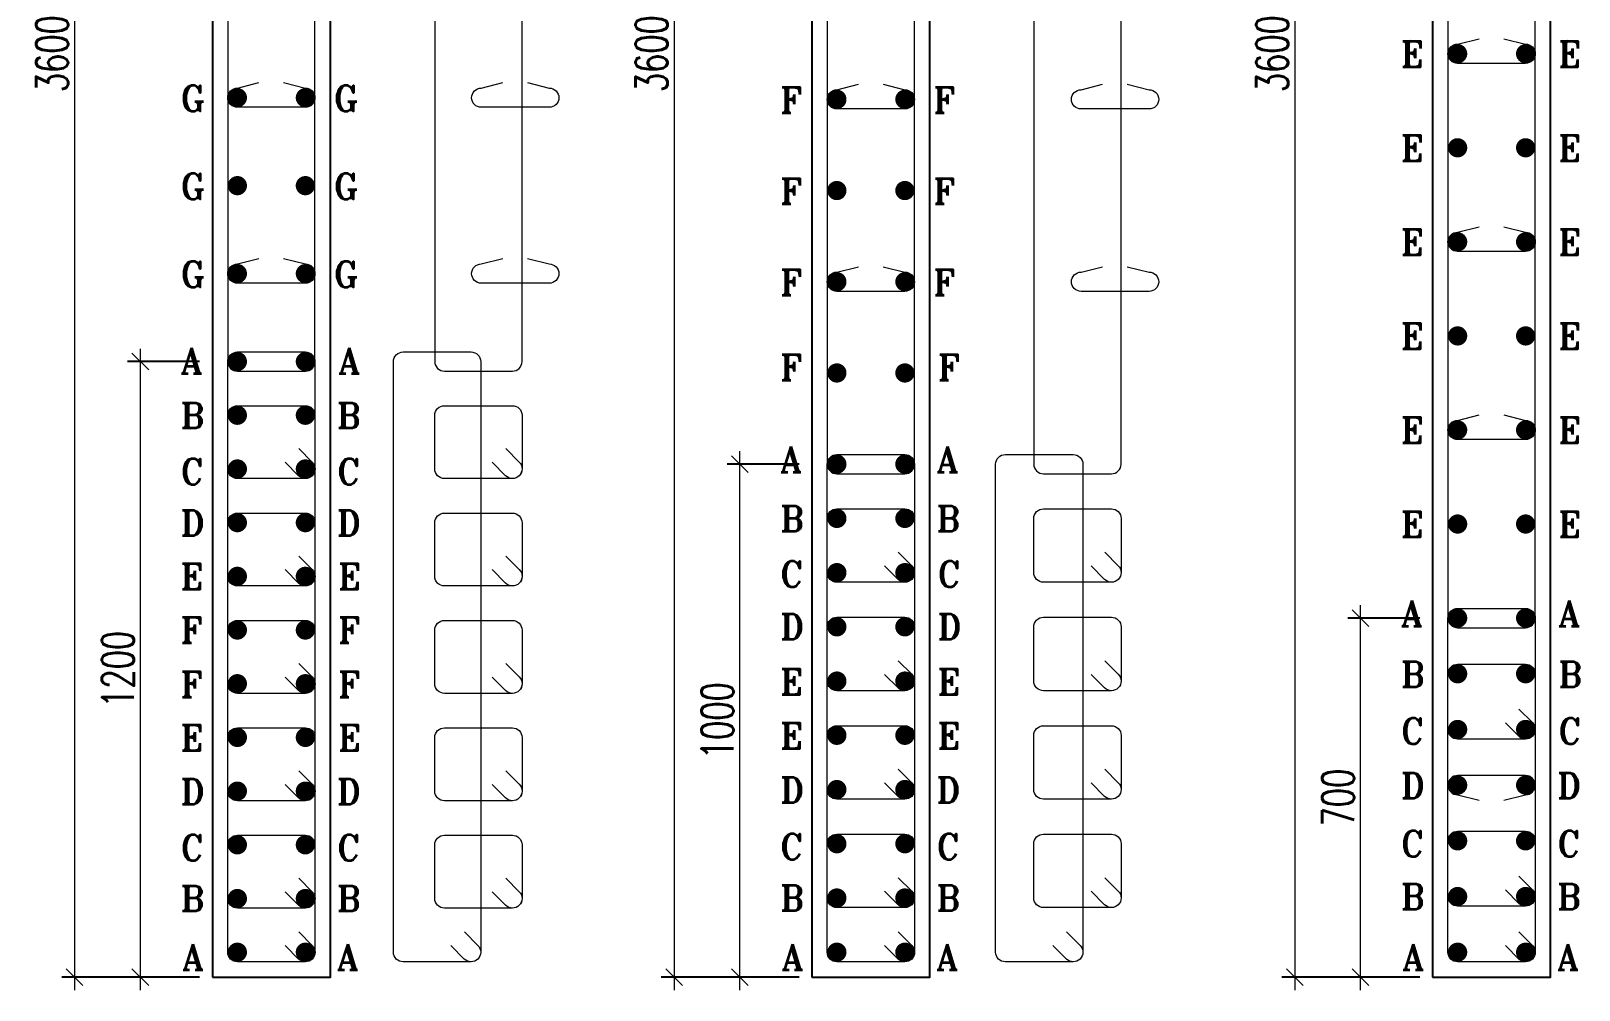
# Model space of a CAD drawing. Header units: millimetres. Extents: x 1123469 to 1752051, y -126924 to 196924.
# Drawn here: x 1614841 to 1626904, y -91396 to -83919 of the extents above; entities that cross this region are included whole.
import ezdxf

# ---------------------------------------------------------------- set-up
doc = ezdxf.new("R2010")
doc.units = ezdxf.units.MM
doc.header["$LTSCALE"] = 500
doc.header["$MEASUREMENT"] = 0
doc.header["$PDMODE"] = 34
doc.layers.get('Defpoints').update_dxf_attribs({"lineweight": 0})
doc.layers.add('DIAMENTION', color=1, linetype='Continuous', lineweight=0)
doc.layers.add('STEEL', color=7, linetype='Continuous', lineweight=20)
for name, color, linetype in [('Reinf', 4, 'Continuous'), ('S-TEXT', 3, 'Continuous'), ('TOWER AREA COLUMN.', 6, 'Continuous')]:
    doc.layers.add(name, color=color, linetype=linetype)
doc.styles.add('2MM', font='romans.shx', dxfattribs={"width": 0.7})
doc.styles.add('ROMANT', font='romant__.ttf', dxfattribs={"width": 0.9, "height": 600})
doc.dimstyles.new('SHUIB', dxfattribs={"dimtxt": 200, "dimasz": 180, "dimexe": 100, "dimexo": 250, "dimgap": 50, "dimtad": 2, "dimdec": 0, "dimzin": 1, "dimdsep": 46, "dimtxsty": '2MM', "dimblk": 'OBLIQUE', "dimcen": 0, "dimdle": 100, "dimclrd": 1, "dimclre": 1, "dimclrt": 3, "dimadec": 0, "dimazin": 0, "dimtfac": 1, "dimtdec": 0, "dimtix": 1, "dimtmove": 2, "dimatfit": 3, "dimfxl": 1, "dimtolj": 1, "dimlwd": -1, "dimarcsym": 0})

# ---------------------------------------------------------------- blocks, each defined once
blk = doc.blocks.new('_Oblique')
at = {"color": 0, "linetype": 'ByBlock', "lineweight": -2}
blk.add_line((-0.5, -0.5), (0.5, 0.5), dxfattribs=at)
blk = doc.blocks.new('*D295')
at = {"layer": 'Defpoints', "color": 0, "ltscale": 100, "transparency": 16777216}
for p in [(1616254, -76896), (1615180, -91296), (1616254, -91296)]:
    blk.add_point(p, dxfattribs=at)
at = {"layer": 'DIAMENTION', "color": 1, "ltscale": 100, "transparency": 16777216}
blk.add_line((1615180, -76796), (1615180, -91396), dxfattribs=at)
at = {"layer": 'DIAMENTION', "color": 1, "lineweight": -2, "ltscale": 100, "transparency": 16777216}
for p, q in [((1616154, -76896), (1615080, -76896)), ((1616154, -91296), (1615080, -91296))]:
    blk.add_line(p, q, dxfattribs=at)
at = {"layer": 'DIAMENTION', "color": 1, "ltscale": 100, "transparency": 16777216, "xscale": 130, "yscale": 130, "zscale": 130}
for p, rotation in [((1615180, -76896), 90), ((1615180, -91296), 270)]:
    blk.add_blockref('_Oblique', p, dxfattribs=dict(at, rotation=rotation))
at = {"layer": 'DIAMENTION', "color": 3, "ltscale": 100, "transparency": 16777216, "insert": (1615005, -84096), "char_height": 250, "attachment_point": 5, "rotation": 90, "style": '2MM'}
blk.add_mtext('\\A1;3600', dxfattribs=at)
blk = doc.blocks.new('*D772')
at = {"layer": 'Defpoints', "color": 0, "ltscale": 100, "transparency": 16777216}
for p in [(1620926, -76896), (1619852, -91296), (1620926, -91296)]:
    blk.add_point(p, dxfattribs=at)
at = {"layer": 'DIAMENTION', "color": 1, "ltscale": 100, "transparency": 16777216}
blk.add_line((1619852, -76796), (1619852, -91396), dxfattribs=at)
at = {"layer": 'DIAMENTION', "color": 1, "lineweight": -2, "ltscale": 100, "transparency": 16777216}
for p, q in [((1620826, -76896), (1619752, -76896)), ((1620826, -91296), (1619752, -91296))]:
    blk.add_line(p, q, dxfattribs=at)
at = {"layer": 'DIAMENTION', "color": 1, "ltscale": 100, "transparency": 16777216, "xscale": 130, "yscale": 130, "zscale": 130}
for p, rotation in [((1619852, -76896), 90), ((1619852, -91296), 270)]:
    blk.add_blockref('_Oblique', p, dxfattribs=dict(at, rotation=rotation))
at = {"layer": 'DIAMENTION', "color": 3, "ltscale": 100, "transparency": 16777216, "insert": (1619677, -84096), "char_height": 250, "attachment_point": 5, "rotation": 90, "style": '2MM'}
blk.add_mtext('\\A1;3600', dxfattribs=at)
blk = doc.blocks.new('*D775')
at = {"layer": 'Defpoints', "color": 0, "ltscale": 100, "transparency": 16777216}
for p in [(1625763, -76896), (1624689, -91296), (1625763, -91296)]:
    blk.add_point(p, dxfattribs=at)
at = {"layer": 'DIAMENTION', "color": 1, "ltscale": 100, "transparency": 16777216}
blk.add_line((1624689, -76796), (1624689, -91396), dxfattribs=at)
at = {"layer": 'DIAMENTION', "color": 1, "lineweight": -2, "ltscale": 100, "transparency": 16777216}
for p, q in [((1625663, -76896), (1624589, -76896)), ((1625663, -91296), (1624589, -91296))]:
    blk.add_line(p, q, dxfattribs=at)
at = {"layer": 'DIAMENTION', "color": 1, "ltscale": 100, "transparency": 16777216, "xscale": 130, "yscale": 130, "zscale": 130}
for p, rotation in [((1624689, -76896), 90), ((1624689, -91296), 270)]:
    blk.add_blockref('_Oblique', p, dxfattribs=dict(at, rotation=rotation))
at = {"layer": 'DIAMENTION', "color": 3, "ltscale": 100, "transparency": 16777216, "insert": (1624514, -84096), "char_height": 250, "attachment_point": 5, "rotation": 90, "style": '2MM'}
blk.add_mtext('\\A1;3600', dxfattribs=at)
blk = doc.blocks.new('*D811')
at = {"layer": 'Defpoints', "color": 0, "ltscale": 100, "transparency": 16777216}
for p in [(1615693, -86496), (1616254, -86496), (1616254, -91296)]:
    blk.add_point(p, dxfattribs=at)
at = {"layer": 'DIAMENTION', "color": 1, "lineweight": -2, "ltscale": 100, "transparency": 16777216}
for p, q in [((1616154, -86496), (1615593, -86496)), ((1616154, -91296), (1615593, -91296))]:
    blk.add_line(p, q, dxfattribs=at)
at = {"layer": 'DIAMENTION', "color": 1, "ltscale": 100, "transparency": 16777216}
blk.add_line((1615693, -91396), (1615693, -86396), dxfattribs=at)
at = {"layer": 'DIAMENTION', "color": 1, "ltscale": 100, "transparency": 16777216, "xscale": 130, "yscale": 130, "zscale": 130}
for p, rotation in [((1615693, -86496), 90), ((1615693, -91296), 270)]:
    blk.add_blockref('_Oblique', p, dxfattribs=dict(at, rotation=rotation))
at = {"layer": 'DIAMENTION', "color": 3, "ltscale": 100, "transparency": 16777216, "insert": (1615518, -88896), "char_height": 250, "attachment_point": 5, "rotation": 90, "style": '2MM'}
blk.add_mtext('\\A1;1200', dxfattribs=at)
blk = doc.blocks.new('*D812')
at = {"layer": 'Defpoints', "color": 0, "ltscale": 100, "transparency": 16777216}
for p in [(1620365, -87296), (1620926, -87296), (1620926, -91296)]:
    blk.add_point(p, dxfattribs=at)
at = {"layer": 'DIAMENTION', "color": 1, "ltscale": 100, "transparency": 16777216}
blk.add_line((1620365, -91396), (1620365, -87196), dxfattribs=at)
at = {"layer": 'DIAMENTION', "color": 1, "lineweight": -2, "ltscale": 100, "transparency": 16777216}
for p, q in [((1620826, -87296), (1620265, -87296)), ((1620826, -91296), (1620265, -91296))]:
    blk.add_line(p, q, dxfattribs=at)
at = {"layer": 'DIAMENTION', "color": 1, "ltscale": 100, "transparency": 16777216, "xscale": 130, "yscale": 130, "zscale": 130}
for p, rotation in [((1620365, -87296), 90), ((1620365, -91296), 270)]:
    blk.add_blockref('_Oblique', p, dxfattribs=dict(at, rotation=rotation))
at = {"layer": 'DIAMENTION', "color": 3, "ltscale": 100, "transparency": 16777216, "insert": (1620190, -89296), "char_height": 250, "attachment_point": 5, "rotation": 90, "style": '2MM'}
blk.add_mtext('\\A1;1000', dxfattribs=at)
blk = doc.blocks.new('*D813')
at = {"layer": 'Defpoints', "color": 0, "ltscale": 100, "transparency": 16777216}
for p in [(1625202, -88496), (1625763, -88496), (1625763, -91296)]:
    blk.add_point(p, dxfattribs=at)
at = {"layer": 'DIAMENTION', "color": 1, "ltscale": 100, "transparency": 16777216}
blk.add_line((1625202, -91396), (1625202, -88396), dxfattribs=at)
at = {"layer": 'DIAMENTION', "color": 1, "lineweight": -2, "ltscale": 100, "transparency": 16777216}
for p, q in [((1625663, -88496), (1625102, -88496)), ((1625663, -91296), (1625102, -91296))]:
    blk.add_line(p, q, dxfattribs=at)
at = {"layer": 'DIAMENTION', "color": 1, "ltscale": 100, "transparency": 16777216, "xscale": 130, "yscale": 130, "zscale": 130}
for p, rotation in [((1625202, -88496), 90), ((1625202, -91296), 270)]:
    blk.add_blockref('_Oblique', p, dxfattribs=dict(at, rotation=rotation))
at = {"layer": 'DIAMENTION', "color": 3, "ltscale": 100, "transparency": 16777216, "insert": (1625027, -89896), "char_height": 250, "attachment_point": 5, "rotation": 90, "style": '2MM'}
blk.add_mtext('\\A1;700', dxfattribs=at)

msp = doc.modelspace()

# ---------------------------------------------------------------- linework, layer by layer
at = {"layer": 'Reinf', "color": 4, "linetype": 'ByBlock', "const_width": 75}
for points in [[(1625958.3, -84133.9, -1), (1625958.3, -84058.9, -1)], [(1626488.3, -84133.9, 1), (1626488.3, -84058.9, 1)], [(1616449.1, -84476.8, -1), (1616449.1, -84401.8, -1)], [(1616979.1, -84476.8, 1), (1616979.1, -84401.8, 1)], [(1621121, -84489.5, -1), (1621121, -84414.5, -1)], [(1621651, -84489.5, 1), (1621651, -84414.5, 1)], [(1625958.3, -84867.2, -1), (1625958.3, -84792.2, -1)], [(1626488.3, -84867.2, 1), (1626488.3, -84792.2, 1)], [(1616449.1, -85162.5, -1), (1616449.1, -85087.5, -1)], [(1616979.1, -85162.5, 1), (1616979.1, -85087.5, 1)], [(1621121, -85200.6, -1), (1621121, -85125.6, -1)], [(1621651, -85200.6, 1), (1621651, -85125.6, 1)], [(1625958.3, -85600.6, -1), (1625958.3, -85525.6, -1)], [(1626488.3, -85600.6, 1), (1626488.3, -85525.6, 1)], [(1616449.1, -85848.2, -1), (1616449.1, -85773.2, -1)], [(1616979.1, -85848.2, 1), (1616979.1, -85773.2, 1)], [(1621121, -85911.7, -1), (1621121, -85836.7, -1)], [(1621651, -85911.7, 1), (1621651, -85836.7, 1)], [(1625958.3, -86333.9, -1), (1625958.3, -86258.9, -1)], [(1626488.3, -86333.9, 1), (1626488.3, -86258.9, 1)], [(1616449.1, -86533.9, -1), (1616449.1, -86458.9, -1)], [(1616979.1, -86533.9, 1), (1616979.1, -86458.9, 1)], [(1621121, -86622.8, -1), (1621121, -86547.8, -1)], [(1621651, -86622.8, 1), (1621651, -86547.8, 1)], [(1616449.1, -86877.5, 1), (1616449.1, -86952.5, 1)], [(1616979.1, -86877.5, -1), (1616979.1, -86952.5, -1)], [(1625958.3, -87067.2, -1), (1625958.3, -86992.2, -1)], [(1626488.3, -87067.2, 1), (1626488.3, -86992.2, 1)], [(1616449.1, -87296.2, 1), (1616449.1, -87371.2, 1)], [(1616979.1, -87296.2, -1), (1616979.1, -87371.2, -1)], [(1621121, -87258.9, 1), (1621121, -87333.9, 1)], [(1621651, -87258.9, -1), (1621651, -87333.9, -1)], [(1616449.1, -87714.8, 1), (1616449.1, -87789.8, 1)], [(1616979.1, -87714.8, -1), (1616979.1, -87789.8, -1)], [(1621121, -87681.7, 1), (1621121, -87756.7, 1)], [(1621651, -87681.7, -1), (1621651, -87756.7, -1)], [(1625958.3, -87800.6, -1), (1625958.3, -87725.6, -1)], [(1626488.3, -87800.6, 1), (1626488.3, -87725.6, 1)], [(1616449.1, -88133.4, 1), (1616449.1, -88208.4, 1)], [(1616979.1, -88133.4, -1), (1616979.1, -88208.4, -1)], [(1621121, -88104.5, 1), (1621121, -88179.5, 1)], [(1621651, -88104.5, -1), (1621651, -88179.5, -1)], [(1625958.3, -88458.9, 1), (1625958.3, -88533.9, 1)], [(1626488.3, -88458.9, -1), (1626488.3, -88533.9, -1)], [(1616449.1, -88552.1, 1), (1616449.1, -88627.1, 1)], [(1616979.1, -88552.1, -1), (1616979.1, -88627.1, -1)], [(1621121, -88527.2, 1), (1621121, -88602.2, 1)], [(1621651, -88527.2, -1), (1621651, -88602.2, -1)], [(1625958.3, -88893.1, 1), (1625958.3, -88968.1, 1)], [(1626488.3, -88893.1, -1), (1626488.3, -88968.1, -1)], [(1616449.1, -88970.7, 1), (1616449.1, -89045.7, 1)], [(1616979.1, -88970.7, -1), (1616979.1, -89045.7, -1)], [(1621121, -88950, 1), (1621121, -89025, 1)], [(1621651, -88950, -1), (1621651, -89025, -1)], [(1616449.1, -89389.4, 1), (1616449.1, -89464.4, 1)], [(1616979.1, -89389.4, -1), (1616979.1, -89464.4, -1)], [(1621121, -89372.8, 1), (1621121, -89447.8, 1)], [(1621651, -89372.8, -1), (1621651, -89447.8, -1)], [(1625958.3, -89327.2, 1), (1625958.3, -89402.2, 1)], [(1626488.3, -89327.2, -1), (1626488.3, -89402.2, -1)], [(1625958.3, -89761.4, 1), (1625958.3, -89836.4, 1)], [(1626488.3, -89761.4, -1), (1626488.3, -89836.4, -1)], [(1616449.1, -89808, 1), (1616449.1, -89883, 1)], [(1616979.1, -89808, -1), (1616979.1, -89883, -1)], [(1621121, -89795.6, 1), (1621121, -89870.6, 1)], [(1621651, -89795.6, -1), (1621651, -89870.6, -1)], [(1616449.1, -90226.6, 1), (1616449.1, -90301.6, 1)], [(1616979.1, -90226.6, -1), (1616979.1, -90301.6, -1)], [(1621121, -90218.3, 1), (1621121, -90293.3, 1)], [(1621651, -90218.3, -1), (1621651, -90293.3, -1)], [(1625958.3, -90195.6, 1), (1625958.3, -90270.6, 1)], [(1626488.3, -90195.6, -1), (1626488.3, -90270.6, -1)], [(1625958.3, -90629.7, 1), (1625958.3, -90704.7, 1)], [(1626488.3, -90629.7, -1), (1626488.3, -90704.7, -1)], [(1616449.1, -90645.3, 1), (1616449.1, -90720.3, 1)], [(1616979.1, -90645.3, -1), (1616979.1, -90720.3, -1)], [(1621121, -90641.1, 1), (1621121, -90716.1, 1)], [(1621651, -90641.1, -1), (1621651, -90716.1, -1)], [(1616449.1, -91063.9, 1), (1616449.1, -91138.9, 1)], [(1616979.1, -91063.9, -1), (1616979.1, -91138.9, -1)], [(1621121, -91063.9, 1), (1621121, -91138.9, 1)], [(1621651, -91063.9, -1), (1621651, -91138.9, -1)], [(1625958.3, -91063.9, 1), (1625958.3, -91138.9, 1)], [(1626488.3, -91063.9, -1), (1626488.3, -91138.9, -1)]]:
    msp.add_lwpolyline(points, format="xyb", close=True, dxfattribs=at)
at = {"layer": 'STEEL', "color": 4, "linetype": 'ByBlock'}
for points in [[(1625958.3, -88571.4), (1626488.3, -88571.4, 0.4142136), (1626563.3, -88496.4), (1626563.3, -79696.4, 0.4142136), (1626488.3, -79621.4), (1625958.3, -79621.4, 0.4142136), (1625883.3, -79696.4), (1625883.3, -88496.4, 0.4142136)], [(1621121, -87371.4), (1621651, -87371.4, 0.4142136), (1621726, -87296.4), (1621726, -80896.4, 0.4142136), (1621651, -80821.4), (1621121, -80821.4, 0.4142136), (1621046, -80896.4), (1621046, -87296.4, 0.4142136)], [(1622730.6, -87371.4), (1623260.6, -87371.4, 0.4142136), (1623335.6, -87296.4), (1623335.6, -80896.4, 0.4142136), (1623260.6, -80821.4), (1622730.6, -80821.4, 0.4142136), (1622655.6, -80896.4), (1622655.6, -87296.4, 0.4142136)], [(1616449.1, -86571.4), (1616979.1, -86571.4, 0.4142136), (1617054.1, -86496.4), (1617054.1, -81696.4, 0.4142136), (1616979.1, -81621.4), (1616449.1, -81621.4, 0.4142136), (1616374.1, -81696.4), (1616374.1, -86496.4, 0.4142136)], [(1618062.6, -86571.4), (1618592.6, -86571.4, 0.4142136), (1618667.6, -86496.4), (1618667.6, -81696.4, 0.4142136), (1618592.6, -81621.4), (1618062.6, -81621.4, 0.4142136), (1617987.6, -81696.4), (1617987.6, -86496.4, 0.4142136)], [(1616449.1, -86421.4), (1616979.1, -86421.4, -0.4142136), (1617054.1, -86496.4), (1617054.1, -91101.4, -0.4142136), (1616979.1, -91176.4), (1616449.1, -91176.4, -0.4142136), (1616374.1, -91101.4), (1616374.1, -86496.4, -0.4142136)], [(1617740.3, -86421.4), (1618270.3, -86421.4, -0.4142136), (1618345.3, -86496.4), (1618345.3, -91101.4, -0.4142136), (1618270.3, -91176.4), (1617740.3, -91176.4, -0.4142136), (1617665.3, -91101.4), (1617665.3, -86496.4, -0.4142136)], [(1616449.1, -86840.3), (1616979.1, -86840.3, -0.4142136), (1617054.1, -86915.3), (1617054.1, -87333.7, -0.4142136), (1616979.1, -87408.7), (1616449.1, -87408.7, -0.4142136), (1616374.1, -87333.7), (1616374.1, -86915.3, -0.4142136)], [(1618062.6, -86840.3), (1618592.6, -86840.3, -0.4142136), (1618667.6, -86915.3), (1618667.6, -87333.7, -0.4142136), (1618592.6, -87408.7), (1618062.6, -87408.7, -0.4142136), (1617987.6, -87333.7), (1617987.6, -86915.3, -0.4142136)], [(1621121, -87221.4), (1621651, -87221.4, -0.4142136), (1621726, -87296.4), (1621726, -91101.4, -0.4142136), (1621651, -91176.4), (1621121, -91176.4, -0.4142136), (1621046, -91101.4), (1621046, -87296.4, -0.4142136)], [(1622433.2, -87221.4), (1622963.2, -87221.4, -0.4142136), (1623038.2, -87296.4), (1623038.2, -91101.4, -0.4142136), (1622963.2, -91176.4), (1622433.2, -91176.4, -0.4142136), (1622358.2, -91101.4), (1622358.2, -87296.4, -0.4142136)], [(1616449.1, -87677.6), (1616979.1, -87677.6, -0.4142136), (1617054.1, -87752.6), (1617054.1, -88170.9, -0.4142136), (1616979.1, -88245.9), (1616449.1, -88245.9, -0.4142136), (1616374.1, -88170.9), (1616374.1, -87752.6, -0.4142136)], [(1618062.6, -87677.6), (1618592.6, -87677.6, -0.4142136), (1618667.6, -87752.6), (1618667.6, -88170.9, -0.4142136), (1618592.6, -88245.9), (1618062.6, -88245.9, -0.4142136), (1617987.6, -88170.9), (1617987.6, -87752.6, -0.4142136)], [(1621121, -87644.5), (1621651, -87644.5, -0.4142136), (1621726, -87719.5), (1621726, -88142, -0.4142136), (1621651, -88217), (1621121, -88217, -0.4142136), (1621046, -88142), (1621046, -87719.5, -0.4142136)], [(1622730.6, -87644.5), (1623260.6, -87644.5, -0.4142136), (1623335.6, -87719.5), (1623335.6, -88142, -0.4142136), (1623260.6, -88217), (1622730.6, -88217, -0.4142136), (1622655.6, -88142), (1622655.6, -87719.5, -0.4142136)], [(1625958.3, -88421.4), (1626488.3, -88421.4, -0.4142136), (1626563.3, -88496.4), (1626563.3, -91101.4, -0.4142136), (1626488.3, -91176.4), (1625958.3, -91176.4, -0.4142136), (1625883.3, -91101.4), (1625883.3, -88496.4, -0.4142136)], [(1616449.1, -88514.9), (1616979.1, -88514.9, -0.4142136), (1617054.1, -88589.9), (1617054.1, -89008.2, -0.4142136), (1616979.1, -89083.2), (1616449.1, -89083.2, -0.4142136), (1616374.1, -89008.2), (1616374.1, -88589.9, -0.4142136)], [(1618062.6, -88514.9), (1618592.6, -88514.9, -0.4142136), (1618667.6, -88589.9), (1618667.6, -89008.2, -0.4142136), (1618592.6, -89083.2), (1618062.6, -89083.2, -0.4142136), (1617987.6, -89008.2), (1617987.6, -88589.9, -0.4142136)], [(1621121, -88490), (1621651, -88490, -0.4142136), (1621726, -88565), (1621726, -88987.5, -0.4142136), (1621651, -89062.5), (1621121, -89062.5, -0.4142136), (1621046, -88987.5), (1621046, -88565, -0.4142136)], [(1622730.6, -88490), (1623260.6, -88490, -0.4142136), (1623335.6, -88565), (1623335.6, -88987.5, -0.4142136), (1623260.6, -89062.5), (1622730.6, -89062.5, -0.4142136), (1622655.6, -88987.5), (1622655.6, -88565, -0.4142136)], [(1625958.3, -88855.8), (1626488.3, -88855.8, -0.4142136), (1626563.3, -88930.8), (1626563.3, -89364.7, -0.4142136), (1626488.3, -89439.7), (1625958.3, -89439.7, -0.4142136), (1625883.3, -89364.7), (1625883.3, -88930.8, -0.4142136)], [(1616449.1, -89352.1), (1616979.1, -89352.1, -0.4142136), (1617054.1, -89427.1), (1617054.1, -89845.5, -0.4142136), (1616979.1, -89920.5), (1616449.1, -89920.5, -0.4142136), (1616374.1, -89845.5), (1616374.1, -89427.1, -0.4142136)], [(1618062.6, -89352.1), (1618592.6, -89352.1, -0.4142136), (1618667.6, -89427.1), (1618667.6, -89845.5, -0.4142136), (1618592.6, -89920.5), (1618062.6, -89920.5, -0.4142136), (1617987.6, -89845.5), (1617987.6, -89427.1, -0.4142136)], [(1621121, -89335.6), (1621651, -89335.6, -0.4142136), (1621726, -89410.6), (1621726, -89833.1, -0.4142136), (1621651, -89908.1), (1621121, -89908.1, -0.4142136), (1621046, -89833.1), (1621046, -89410.6, -0.4142136)], [(1622730.6, -89335.6), (1623260.6, -89335.6, -0.4142136), (1623335.6, -89410.6), (1623335.6, -89833.1, -0.4142136), (1623260.6, -89908.1), (1622730.6, -89908.1, -0.4142136), (1622655.6, -89833.1), (1622655.6, -89410.6, -0.4142136)], [(1616449.1, -90189.4), (1616979.1, -90189.4, -0.4142136), (1617054.1, -90264.4), (1617054.1, -90682.8, -0.4142136), (1616979.1, -90757.8), (1616449.1, -90757.8, -0.4142136), (1616374.1, -90682.8), (1616374.1, -90264.4, -0.4142136)], [(1618062.6, -90189.4), (1618592.6, -90189.4, -0.4142136), (1618667.6, -90264.4), (1618667.6, -90682.8, -0.4142136), (1618592.6, -90757.8), (1618062.6, -90757.8, -0.4142136), (1617987.6, -90682.8), (1617987.6, -90264.4, -0.4142136)], [(1621121, -90181.1), (1621651, -90181.1, -0.4142136), (1621726, -90256.1), (1621726, -90678.6, -0.4142136), (1621651, -90753.6), (1621121, -90753.6, -0.4142136), (1621046, -90678.6), (1621046, -90256.1, -0.4142136)], [(1622730.6, -90181.1), (1623260.6, -90181.1, -0.4142136), (1623335.6, -90256.1), (1623335.6, -90678.6, -0.4142136), (1623260.6, -90753.6), (1622730.6, -90753.6, -0.4142136), (1622655.6, -90678.6), (1622655.6, -90256.1, -0.4142136)], [(1625958.3, -90158.3), (1626488.3, -90158.3, -0.4142136), (1626563.3, -90233.3), (1626563.3, -90667.2, -0.4142136), (1626488.3, -90742.2), (1625958.3, -90742.2, -0.4142136), (1625883.3, -90667.2), (1625883.3, -90233.3, -0.4142136)]]:
    msp.add_lwpolyline(points, format="xyb", close=True, dxfattribs=at)
for points in [[(1626318, -83979.2), (1626488.3, -84021.4, -0.4142136), (1626563.3, -84096.4), (1626563.3, -84096.4, -0.4142136), (1626488.3, -84171.4), (1625958.3, -84171.4, -0.4142136), (1625883.3, -84096.4), (1625883.3, -84096.4, -0.4142136), (1625958.3, -84021.4), (1626125.6, -83979.2)], [(1616808.8, -84322), (1616979.1, -84364.3, -0.4142136), (1617054.1, -84439.3), (1617054.1, -84439.3, -0.4142136), (1616979.1, -84514.3), (1616449.1, -84514.3, -0.4142136), (1616374.1, -84439.3), (1616374.1, -84439.3, -0.4142136), (1616449.1, -84364.3), (1616616.4, -84322)], [(1618709.4, -84322), (1618879.7, -84364.3, -0.4142136), (1618954.7, -84439.3), (1618954.7, -84439.3, -0.4142136), (1618879.7, -84514.3), (1618349.7, -84514.3, -0.4142136), (1618274.7, -84439.3), (1618274.7, -84439.3, -0.4142136), (1618349.7, -84364.3), (1618517, -84322)], [(1621480.7, -84334.7), (1621651, -84377, -0.4142136), (1621726, -84452), (1621726, -84452, -0.4142136), (1621651, -84527), (1621121, -84527, -0.4142136), (1621046, -84452), (1621046, -84452, -0.4142136), (1621121, -84377), (1621288.3, -84334.7)], [(1623383.4, -84334.7), (1623553.7, -84377, -0.4142136), (1623628.7, -84452), (1623628.7, -84452, -0.4142136), (1623553.7, -84527), (1623023.7, -84527, -0.4142136), (1622948.7, -84452), (1622948.7, -84452, -0.4142136), (1623023.7, -84377), (1623191, -84334.7)], [(1626318, -85445.8), (1626488.3, -85488.1, -0.4142136), (1626563.3, -85563.1), (1626563.3, -85563.1, -0.4142136), (1626488.3, -85638.1), (1625958.3, -85638.1, -0.4142136), (1625883.3, -85563.1), (1625883.3, -85563.1, -0.4142136), (1625958.3, -85488.1), (1626125.6, -85445.8)], [(1616808.8, -85693.5), (1616979.1, -85735.7, -0.4142136), (1617054.1, -85810.7), (1617054.1, -85810.7, -0.4142136), (1616979.1, -85885.7), (1616449.1, -85885.7, -0.4142136), (1616374.1, -85810.7), (1616374.1, -85810.7, -0.4142136), (1616449.1, -85735.7), (1616616.4, -85693.5)], [(1618709.4, -85693.5), (1618879.7, -85735.7, -0.4142136), (1618954.7, -85810.7), (1618954.7, -85810.7, -0.4142136), (1618879.7, -85885.7), (1618349.7, -85885.7, -0.4142136), (1618274.7, -85810.7), (1618274.7, -85810.7, -0.4142136), (1618349.7, -85735.7), (1618517, -85693.5)], [(1621480.7, -85757), (1621651, -85799.2, -0.4142136), (1621726, -85874.2), (1621726, -85874.2, -0.4142136), (1621651, -85949.2), (1621121, -85949.2, -0.4142136), (1621046, -85874.2), (1621046, -85874.2, -0.4142136), (1621121, -85799.2), (1621288.3, -85757)], [(1623383.4, -85757), (1623553.7, -85799.2, -0.4142136), (1623628.7, -85874.2), (1623628.7, -85874.2, -0.4142136), (1623553.7, -85949.2), (1623023.7, -85949.2, -0.4142136), (1622948.7, -85874.2), (1622948.7, -85874.2, -0.4142136), (1623023.7, -85799.2), (1623191, -85757)], [(1626318, -86912.5), (1626488.3, -86954.7, -0.4142136), (1626563.3, -87029.7), (1626563.3, -87029.7, -0.4142136), (1626488.3, -87104.7), (1625958.3, -87104.7, -0.4142136), (1625883.3, -87029.7), (1625883.3, -87029.7, -0.4142136), (1625958.3, -86954.7), (1626125.6, -86912.5)], [(1616927.1, -87175.4), (1617032.3, -87280.6, -0.4142136), (1617032.3, -87386.7), (1617032.3, -87386.7, -0.4142136), (1616926.2, -87386.7), (1616821, -87281.5)], [(1618540.6, -87175.4), (1618645.8, -87280.6, -0.4142136), (1618645.8, -87386.7), (1618645.8, -87386.7, -0.4142136), (1618539.7, -87386.7), (1618434.5, -87281.5)], [(1616927.1, -88012.7), (1617032.3, -88117.9, -0.4142136), (1617032.3, -88224), (1617032.3, -88224, -0.4142136), (1616926.2, -88224), (1616821, -88118.8)], [(1618540.6, -88012.7), (1618645.8, -88117.9, -0.4142136), (1618645.8, -88224), (1618645.8, -88224, -0.4142136), (1618539.7, -88224), (1618434.5, -88118.8)], [(1621598.9, -87983.7), (1621704.1, -88088.9, -0.4142136), (1621704.1, -88195), (1621704.1, -88195, -0.4142136), (1621598.1, -88195), (1621492.9, -88089.8)], [(1623208.6, -87983.7), (1623313.8, -88088.9, -0.4142136), (1623313.8, -88195), (1623313.8, -88195, -0.4142136), (1623207.7, -88195), (1623102.5, -88089.8)], [(1616927.1, -88850), (1617032.3, -88955.2, -0.4142136), (1617032.3, -89061.2), (1617032.3, -89061.2, -0.4142136), (1616926.2, -89061.2), (1616821, -88956)], [(1618540.6, -88850), (1618645.8, -88955.2, -0.4142136), (1618645.8, -89061.2), (1618645.8, -89061.2, -0.4142136), (1618539.7, -89061.2), (1618434.5, -88956)], [(1621598.9, -88829.3), (1621704.1, -88934.5, -0.4142136), (1621704.1, -89040.5), (1621704.1, -89040.5, -0.4142136), (1621598.1, -89040.5), (1621492.9, -88935.3)], [(1623208.6, -88829.3), (1623313.8, -88934.5, -0.4142136), (1623313.8, -89040.5), (1623313.8, -89040.5, -0.4142136), (1623207.7, -89040.5), (1623102.5, -88935.3)], [(1626436.2, -89206.5), (1626541.4, -89311.7, -0.4142136), (1626541.4, -89417.8), (1626541.4, -89417.8, -0.4142136), (1626435.4, -89417.8), (1626330.2, -89312.5)], [(1616927.1, -89687.2), (1617032.3, -89792.5, -0.4142136), (1617032.3, -89898.5), (1617032.3, -89898.5, -0.4142136), (1616926.2, -89898.5), (1616821, -89793.3)], [(1618540.6, -89687.2), (1618645.8, -89792.5, -0.4142136), (1618645.8, -89898.5), (1618645.8, -89898.5, -0.4142136), (1618539.7, -89898.5), (1618434.5, -89793.3)], [(1621598.9, -89674.8), (1621704.1, -89780, -0.4142136), (1621704.1, -89886.1), (1621704.1, -89886.1, -0.4142136), (1621598.1, -89886.1), (1621492.9, -89780.9)], [(1623208.6, -89674.8), (1623313.8, -89780, -0.4142136), (1623313.8, -89886.1), (1623313.8, -89886.1, -0.4142136), (1623207.7, -89886.1), (1623102.5, -89780.9)], [(1626318, -89916.1), (1626488.3, -89873.9, 0.4142136), (1626563.3, -89798.9), (1626563.3, -89798.9, 0.4142136), (1626488.3, -89723.9), (1625958.3, -89723.9, 0.4142136), (1625883.3, -89798.9), (1625883.3, -89798.9, 0.4142136), (1625958.3, -89873.9), (1626125.6, -89916.1)], [(1616927.1, -90524.5), (1617032.3, -90629.7, -0.4142136), (1617032.3, -90735.8), (1617032.3, -90735.8, -0.4142136), (1616926.2, -90735.8), (1616821, -90630.6)], [(1618540.6, -90524.5), (1618645.8, -90629.7, -0.4142136), (1618645.8, -90735.8), (1618645.8, -90735.8, -0.4142136), (1618539.7, -90735.8), (1618434.5, -90630.6)], [(1621598.9, -90520.4), (1621704.1, -90625.6, -0.4142136), (1621704.1, -90731.7), (1621704.1, -90731.7, -0.4142136), (1621598.1, -90731.7), (1621492.9, -90626.4)], [(1623208.6, -90520.4), (1623313.8, -90625.6, -0.4142136), (1623313.8, -90731.7), (1623313.8, -90731.7, -0.4142136), (1623207.7, -90731.7), (1623102.5, -90626.4)], [(1626436.2, -90509), (1626541.4, -90614.2, -0.4142136), (1626541.4, -90720.3), (1626541.4, -90720.3, -0.4142136), (1626435.4, -90720.3), (1626330.2, -90615)], [(1616927.1, -90943.1), (1617032.3, -91048.4, -0.4142136), (1617032.3, -91154.4), (1617032.3, -91154.4, -0.4142136), (1616926.2, -91154.4), (1616821, -91049.2)], [(1618218.2, -90943.1), (1618323.4, -91048.4, -0.4142136), (1618323.4, -91154.4), (1618323.4, -91154.4, -0.4142136), (1618217.4, -91154.4), (1618112.2, -91049.2)], [(1621598.9, -90943.1), (1621704.1, -91048.4, -0.4142136), (1621704.1, -91154.4), (1621704.1, -91154.4, -0.4142136), (1621598.1, -91154.4), (1621492.9, -91049.2)], [(1622911.2, -90943.1), (1623016.4, -91048.4, -0.4142136), (1623016.4, -91154.4), (1623016.4, -91154.4, -0.4142136), (1622910.3, -91154.4), (1622805.1, -91049.2)], [(1626436.2, -90943.1), (1626541.4, -91048.4, -0.4142136), (1626541.4, -91154.4), (1626541.4, -91154.4, -0.4142136), (1626435.4, -91154.4), (1626330.2, -91049.2)]]:
    msp.add_lwpolyline(points, format="xyb", dxfattribs=at)
at = {"layer": 'TOWER AREA COLUMN.', "color": 3}
for points in [[(1616254.1, -91296.4), (1617174.1, -91296.4), (1617174.1, -76896.4), (1616254.1, -76896.4)], [(1620926, -91296.4), (1621846, -91296.4), (1621846, -76896.4), (1620926, -76896.4)], [(1625763.3, -91296.4), (1626683.3, -91296.4), (1626683.3, -76896.4), (1625763.3, -76896.4)]]:
    msp.add_lwpolyline(points, close=True, dxfattribs=at)

# ---------------------------------------------------------------- texts
at = {"layer": 'S-TEXT', "color": 1, "style": 'ROMANT'}
for s, p in [('E', (1625514.8, -84197.5, 0)), ('E', (1626741.6, -84197.5, 0)), ('G', (1616005.6, -84544.1, 0)), ('G', (1617199.3, -84544.1, 0)), ('F', (1620677.5, -84556.8, 0)), ('F', (1621871.2, -84556.8, 0)), ('E', (1625514.8, -84930.8, 0)), ('E', (1626741.6, -84930.8, 0)), ('G', (1616005.6, -85229.9, 0)), ('G', (1617199.3, -85229.9, 0)), ('F', (1620677.5, -85267.9, 0)), ('F', (1621871.2, -85267.9, 0)), ('E', (1625514.8, -85664.1, 0)), ('E', (1626741.6, -85664.1, 0)), ('G', (1616005.6, -85915.6, 0)), ('G', (1617199.3, -85915.6, 0)), ('F', (1620677.5, -85979.1, 0)), ('F', (1621871.2, -85979.1, 0)), ('E', (1625514.8, -86397.5, 0)), ('E', (1626741.6, -86397.5, 0)), ('A', (1616005.6, -86588.7, 0)), ('A', (1617234.5, -86588.7, 0)), ('F', (1620677.5, -86640.8, 0)), ('F', (1621906.4, -86640.8, 0)), ('B', (1616005.6, -87016.9, 0)), ('B', (1617223, -87016.9, 0)), ('E', (1625514.8, -87130.8, 0)), ('E', (1626741.6, -87130.8, 0)), ('A', (1620677.5, -87359.1, 0)), ('A', (1621897, -87359.1, 0)), ('C', (1616005.6, -87453.9, 0)), ('C', (1617225.2, -87453.9, 0)), ('D', (1616005.6, -87854.7, 0)), ('D', (1617223, -87854.7, 0)), ('B', (1620677.5, -87821.5, 0)), ('B', (1621894.8, -87821.5, 0)), ('E', (1625514.8, -87864.1, 0)), ('E', (1626741.6, -87864.1, 0)), ('C', (1620677.5, -88253.3, 0)), ('C', (1621904.3, -88253.3, 0)), ('E', (1616005.6, -88271.3, 0)), ('E', (1617232.5, -88271.3, 0)), ('A', (1625514.8, -88559.3, 0)), ('A', (1626741.6, -88559.3, 0)), ('F', (1616005.6, -88688.5, 0)), ('F', (1617232.5, -88688.5, 0)), ('D', (1620677.5, -88663.7, 0)), ('D', (1621904.3, -88663.7, 0)), ('E', (1620677.5, -89091.7, 0)), ('E', (1621904.3, -89091.7, 0)), ('B', (1625514.8, -89034.8, 0)), ('B', (1626741.6, -89034.8, 0)), ('F', (1616005.6, -89112.4, 0)), ('F', (1617232.5, -89112.4, 0)), ('E', (1616005.6, -89528.6, 0)), ('E', (1617232.5, -89528.6, 0)), ('E', (1620677.5, -89512.1, 0)), ('E', (1621904.3, -89512.1, 0)), ('C', (1625514.8, -89477.4, 0)), ('C', (1626741.6, -89477.4, 0)), ('D', (1616005.6, -89948.9, 0)), ('D', (1617223, -89948.9, 0)), ('D', (1620677.5, -89936.5, 0)), ('D', (1621894.8, -89936.5, 0)), ('D', (1625514.8, -89902.3, 0)), ('D', (1626732.1, -89902.3, 0)), ('C', (1616005.6, -90386.8, 0)), ('C', (1617225.2, -90386.8, 0)), ('C', (1620677.5, -90378.5, 0)), ('C', (1621897, -90378.5, 0)), ('C', (1625514.8, -90355.7, 0)), ('C', (1626734.3, -90355.7, 0)), ('B', (1616005.6, -90782.6, 0)), ('B', (1617223, -90782.6, 0)), ('B', (1620677.5, -90778.5, 0)), ('B', (1621894.8, -90778.5, 0)), ('B', (1625514.8, -90767.1, 0)), ('B', (1626732.1, -90767.1, 0)), ('A', (1616017.2, -91237.5, 0)), ('A', (1617223, -91237.5, 0)), ('A', (1620689.1, -91237.5, 0)), ('A', (1621894.8, -91237.5, 0)), ('A', (1625526.4, -91237.5, 0)), ('A', (1626732.1, -91237.5, 0))]:
    msp.add_text(s, height=200, dxfattribs=at).set_placement(p)

# ---------------------------------------------------------------- dimensions: what is measured, and where the dimension line sits
at = {"layer": 'DIAMENTION', "ltscale": 100}
for base, p1, p2, angle, picture, middle in [((1615179.7, -91296.4), (1616254.1, -76896.4), (1616254.1, -91296.4), 90, '*D295', (1615004.7, -84096.4)), ((1619851.6, -91296.4), (1620926, -76896.4), (1620926, -91296.4), 90, '*D772', (1619676.6, -84096.4)), ((1624688.9, -91296.4), (1625763.3, -76896.4), (1625763.3, -91296.4), 90, '*D775', (1624513.9, -84096.4)), ((1615693, -86496.4), (1616254.1, -91296.4), (1616254.1, -86496.4), 270, '*D811', (1615518, -88896.4)), ((1620364.8, -87296.4), (1620926, -91296.4), (1620926, -87296.4), 270, '*D812', (1620189.8, -89296.4)), ((1625202.1, -88496.4), (1625763.3, -91296.4), (1625763.3, -88496.4), 270, '*D813', (1625027.1, -89896.4))]:
    dim = msp.add_linear_dim(base=base, p1=p1, p2=p2, angle=angle, dimstyle='SHUIB', override={"dimtxt": 250, "dimasz": 130, "dimexo": 100, "dimlfac": 0.25, "dimtmove": 0}, dxfattribs=at)
    dim.commit()
    dim.dimension.update_dxf_attribs({"geometry": picture, "text_midpoint": middle})

doc.saveas('drawing.dxf')
